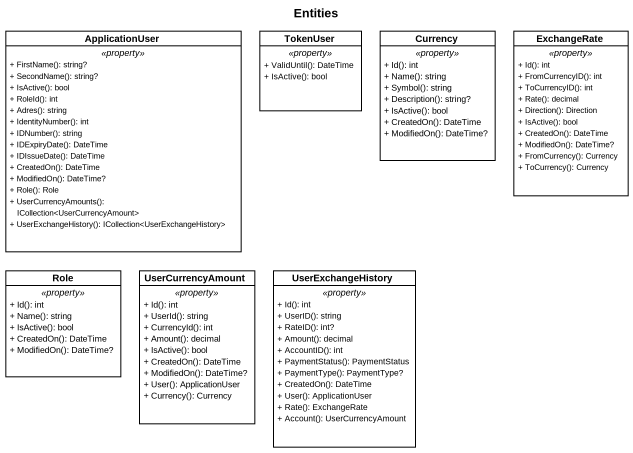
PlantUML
@startuml
title Entities
hide circle
hide empty members
skinparam classAttributeIconSize 0
class ApplicationUser {
  .. <<property>> ..
  + FirstName(): string?
  + SecondName(): string?
  + IsActive(): bool
  + RoleId(): int
  + Adres(): string
  + IdentityNumber(): int
  + IDNumber(): string
  + IDExpiryDate(): DateTime
  + IDIssueDate(): DateTime
  + CreatedOn(): DateTime
  + ModifiedOn(): DateTime?
  + Role(): Role
  + UserCurrencyAmounts(): ICollection<UserCurrencyAmount>
  + UserExchangeHistory(): ICollection<UserExchangeHistory>
}
class TokenUser {
  .. <<property>> ..
  + ValidUntil(): DateTime
  + IsActive(): bool
}
class Currency {
  .. <<property>> ..
  + Id(): int
  + Name(): string
  + Symbol(): string
  + Description(): string?
  + IsActive(): bool
  + CreatedOn(): DateTime
  + ModifiedOn(): DateTime?
}
class ExchangeRate {
  .. <<property>> ..
  + Id(): int
  + FromCurrencyID(): int
  + ToCurrencyID(): int
  + Rate(): decimal
  + Direction(): Direction
  + IsActive(): bool
  + CreatedOn(): DateTime
  + ModifiedOn(): DateTime?
  + FromCurrency(): Currency
  + ToCurrency(): Currency
}
class Role {
  .. <<property>> ..
  + Id(): int
  + Name(): string
  + IsActive(): bool
  + CreatedOn(): DateTime
  + ModifiedOn(): DateTime?
}
class UserCurrencyAmount {
  .. <<property>> ..
  + Id(): int
  + UserId(): string
  + CurrencyId(): int
  + Amount(): decimal
  + IsActive(): bool
  + CreatedOn(): DateTime
  + ModifiedOn(): DateTime?
  + User(): ApplicationUser
  + Currency(): Currency
}
class UserExchangeHistory {
  .. <<property>> ..
  + Id(): int
  + UserID(): string
  + RateID(): int?
  + Amount(): decimal
  + AccountID(): int
  + PaymentStatus(): PaymentStatus
  + PaymentType(): PaymentType?
  + CreatedOn(): DateTime
  + User(): ApplicationUser
  + Rate(): ExchangeRate
  + Account(): UserCurrencyAmount
}
@enduml
